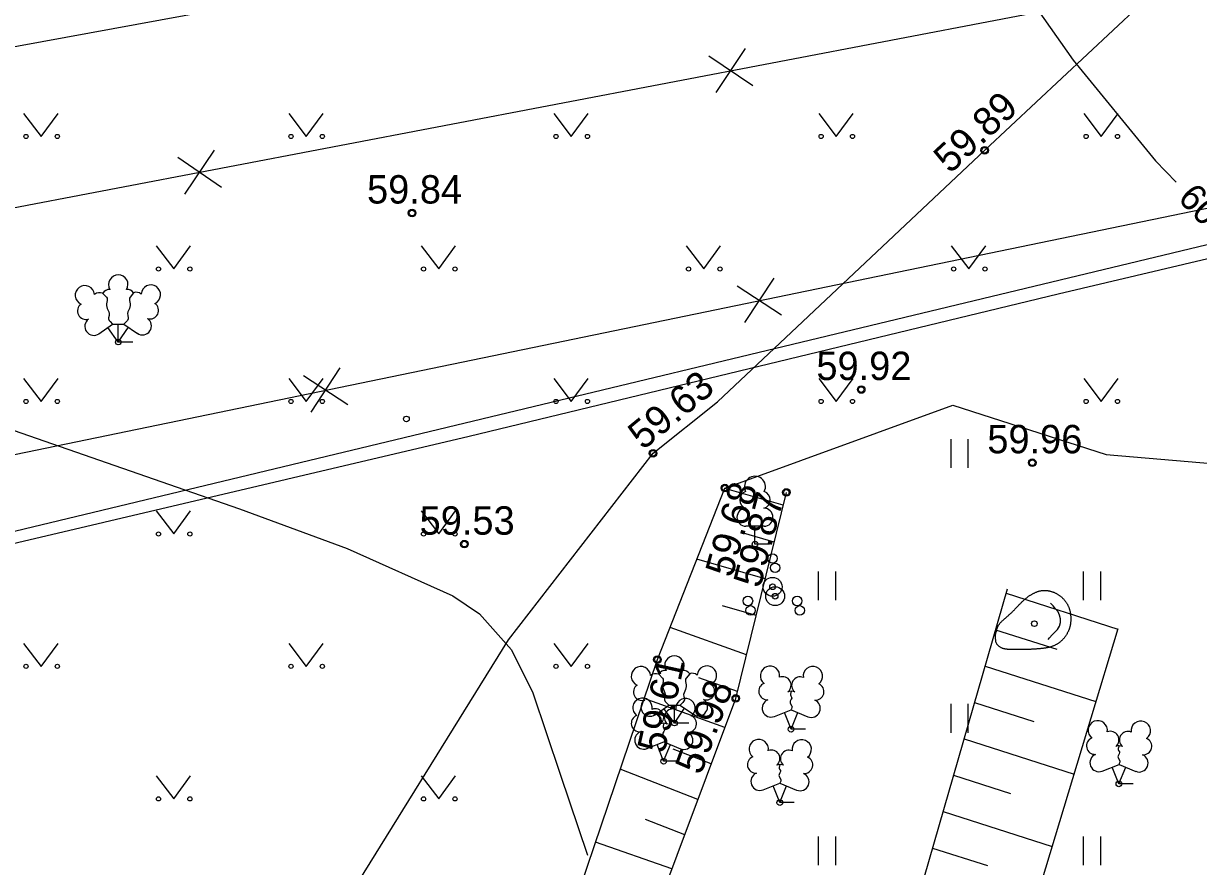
# Model space of a CAD drawing. Extents: x 634950 to 635515, y 6467879 to 6468335.
# Drawn here: x 635094.98 to 635126.01, y 6468206.2 to 6468228.47 of the extents above; entities that cross this region are included whole.
import ezdxf

# ---------------------------------------------------------------- set-up
doc = ezdxf.new("R2010")
doc.units = 0
for name, color, linetype in [('HALJASTUS', 7, 'Continuous'), ('HORISONTAAL-EH2000', 7, 'Continuous'), ('KORGUS-EH2000', 7, 'Continuous'), ('KTRASS', 7, 'Continuous'), ('MOOTMPUNKT', 7, 'Continuous'), ('MPKAABEL', 7, 'Continuous'), ('PUU', 7, 'Continuous'), ('RELJEEF', 7, 'Continuous'), ('TEE', 7, 'Continuous'), ('VTRASS', 7, 'Continuous')]:
    doc.layers.add(name, color=color, linetype=linetype)

msp = doc.modelspace()

# ---------------------------------------------------------------- linework, layer by layer
at = {"layer": 'HALJASTUS'}
for p, q in [((635094.979, 6468226.089), (635095.442, 6468225.482)), ((635095.442, 6468225.482), (635095.888, 6468226.089)), ((635101.979, 6468226.089), (635102.442, 6468225.482)), ((635102.442, 6468225.482), (635102.888, 6468226.089)), ((635108.979, 6468226.089), (635109.442, 6468225.482)), ((635109.442, 6468225.482), (635109.888, 6468226.089)), ((635115.979, 6468226.089), (635116.442, 6468225.482)), ((635116.442, 6468225.482), (635116.888, 6468226.089)), ((635122.979, 6468226.089), (635123.442, 6468225.482)), ((635123.442, 6468225.482), (635123.888, 6468226.089)), ((635098.479, 6468222.589), (635098.942, 6468221.982)), ((635098.942, 6468221.982), (635099.388, 6468222.589)), ((635105.479, 6468222.589), (635105.942, 6468221.982)), ((635105.942, 6468221.982), (635106.388, 6468222.589)), ((635112.479, 6468222.589), (635112.942, 6468221.982)), ((635112.942, 6468221.982), (635113.388, 6468222.589)), ((635119.479, 6468222.589), (635119.942, 6468221.982)), ((635119.942, 6468221.982), (635120.388, 6468222.589)), ((635094.979, 6468219.089), (635095.442, 6468218.482)), ((635095.442, 6468218.482), (635095.888, 6468219.089)), ((635101.979, 6468219.089), (635102.442, 6468218.482)), ((635102.442, 6468218.482), (635102.888, 6468219.089)), ((635108.979, 6468219.089), (635109.442, 6468218.482)), ((635109.442, 6468218.482), (635109.888, 6468219.089)), ((635115.979, 6468219.089), (635116.442, 6468218.482)), ((635116.442, 6468218.482), (635116.888, 6468219.089)), ((635122.979, 6468219.089), (635123.442, 6468218.482)), ((635123.442, 6468218.482), (635123.888, 6468219.089)), ((635119.465, 6468217.489), (635119.465, 6468216.728)), ((635119.92, 6468217.489), (635119.92, 6468216.728)), ((635098.479, 6468215.589), (635098.942, 6468214.982)), ((635098.942, 6468214.982), (635099.388, 6468215.589)), ((635105.479, 6468215.589), (635105.942, 6468214.982)), ((635105.942, 6468214.982), (635106.388, 6468215.589)), ((635115.965, 6468213.989), (635115.965, 6468213.228)), ((635116.42, 6468213.989), (635116.42, 6468213.228)), ((635122.965, 6468213.989), (635122.965, 6468213.228)), ((635123.42, 6468213.989), (635123.42, 6468213.228)), ((635094.979, 6468212.089), (635095.442, 6468211.482)), ((635095.442, 6468211.482), (635095.888, 6468212.089)), ((635101.979, 6468212.089), (635102.442, 6468211.482)), ((635102.442, 6468211.482), (635102.888, 6468212.089)), ((635108.979, 6468212.089), (635109.442, 6468211.482)), ((635109.442, 6468211.482), (635109.888, 6468212.089)), ((635119.465, 6468210.489), (635119.465, 6468209.728)), ((635119.92, 6468210.489), (635119.92, 6468209.728)), ((635098.479, 6468208.589), (635098.942, 6468207.982)), ((635098.942, 6468207.982), (635099.388, 6468208.589)), ((635105.479, 6468208.589), (635105.942, 6468207.982)), ((635105.942, 6468207.982), (635106.388, 6468208.589)), ((635115.965, 6468206.989), (635115.965, 6468206.228)), ((635116.42, 6468206.989), (635116.42, 6468206.228)), ((635122.965, 6468206.989), (635122.965, 6468206.228)), ((635123.42, 6468206.989), (635123.42, 6468206.228))]:
    msp.add_line(p, q, dxfattribs=at)
msp.add_lwpolyline([(635113.5, 6468216.192), (635119.52, 6468218.381), (635123.574, 6468217.083), (635147.389, 6468215.045), (635158.488, 6468217.533)], dxfattribs=at)
for centre in [(635095.041, 6468225.482), (635095.87, 6468225.482), (635102.041, 6468225.482), (635102.87, 6468225.482), (635109.041, 6468225.482), (635109.87, 6468225.482), (635116.041, 6468225.482), (635116.87, 6468225.482), (635123.041, 6468225.482), (635123.87, 6468225.482), (635098.541, 6468221.982), (635099.37, 6468221.982), (635105.541, 6468221.982), (635106.37, 6468221.982), (635112.541, 6468221.982), (635113.37, 6468221.982), (635119.541, 6468221.982), (635120.37, 6468221.982), (635095.041, 6468218.482), (635095.87, 6468218.482), (635102.041, 6468218.482), (635102.87, 6468218.482), (635109.041, 6468218.482), (635109.87, 6468218.482), (635116.041, 6468218.482), (635116.87, 6468218.482), (635123.041, 6468218.482), (635123.87, 6468218.482), (635098.541, 6468214.982), (635099.37, 6468214.982), (635105.541, 6468214.982), (635106.37, 6468214.982), (635095.041, 6468211.482), (635095.87, 6468211.482), (635102.041, 6468211.482), (635102.87, 6468211.482), (635109.041, 6468211.482), (635109.87, 6468211.482), (635098.541, 6468207.982), (635099.37, 6468207.982), (635105.541, 6468207.982), (635106.37, 6468207.982)]:
    msp.add_circle(centre, 0.055, dxfattribs=at)
at = {"layer": 'HORISONTAAL-EH2000'}
for points in [[(635118.87, 6468255.174), (635120.556, 6468254.028), (635122.241, 6468252.881), (635123.181, 6468252.134), (635123.834, 6468251.454), (635124.246, 6468250.898), (635124.666, 6468250.026), (635124.758, 6468249.148), (635124.417, 6468247.693), (635123.472, 6468245.479), (635122.376, 6468243.302), (635120.635, 6468240.329), (635119.772, 6468238.86), (635119.095, 6468237.366), (635118.876, 6468236.426), (635118.844, 6468235.57), (635119.094, 6468234.024), (635119.49, 6468232.85), (635120.321, 6468231.116), (635121.32, 6468229.474), (635122.694, 6468227.502), (635124.875, 6468224.836), (635125.418, 6468224.272)], [(635091.605, 6468218.796), (635096.145, 6468217.224), (635100.684, 6468215.648), (635103.525, 6468214.597), (635106.313, 6468213.343), (635107.018, 6468212.872), (635107.867, 6468211.916), (635108.426, 6468210.78), (635109.149, 6468208.636), (635109.872, 6468206.491)]]:
    msp.add_lwpolyline(points, dxfattribs=at)
at = {"layer": 'KORGUS-EH2000'}
for centre in [(635120.362, 6468225.118), (635105.238, 6468223.46), (635117.1, 6468218.797), (635111.603, 6468217.114), (635121.618, 6468216.862), (635113.5, 6468216.192), (635115.124, 6468216.077), (635106.62, 6468214.712), (635111.717, 6468211.663), (635113.788, 6468210.638)]:
    msp.add_circle(centre, 0.1, dxfattribs=at)
at = {"layer": 'KTRASS'}
for p, q in [((635088.654, 6468222.438), (635131.469, 6468230.628)), ((635113.269, 6468226.64), (635114.048, 6468227.803)), ((635113.077, 6468227.611), (635114.24, 6468226.832)), ((635099.048, 6468224.931), (635100.205, 6468224.143)), ((635099.233, 6468223.959), (635100.021, 6468225.116))]:
    msp.add_line(p, q, dxfattribs=at)
msp.add_lwpolyline([(635092.929, 6468214.62), (635131.48, 6468223.884)], dxfattribs=at)
at = {"layer": 'MOOTMPUNKT'}
for centre in [(635120.362, 6468225.118), (635105.238, 6468223.46), (635097.479, 6468220.051), (635117.1, 6468218.797), (635105.089, 6468218.019), (635111.603, 6468217.114), (635121.618, 6468216.862), (635113.5, 6468216.192), (635115.124, 6468216.077), (635106.62, 6468214.712), (635114.294, 6468214.71), (635114.759, 6468213.585), (635114.827, 6468213.337), (635121.674, 6468212.611), (635111.717, 6468211.663), (635113.788, 6468210.638), (635112.166, 6468209.986), (635115.247, 6468209.822), (635111.882, 6468208.975), (635123.905, 6468208.379), (635114.95, 6468207.884)]:
    msp.add_circle(centre, 0.075, dxfattribs=at)
at = {"layer": 'MPKAABEL'}
msp.add_lwpolyline([(635076.635, 6468169.005), (635078.045, 6468169.947), (635079.624, 6468172.523), (635082.596, 6468182.124), (635082.549, 6468184.114), (635076.93, 6468196.859), (635073.97, 6468206.11), (635072.47, 6468215.54), (635073.26, 6468218.42), (635077.58, 6468223.23), (635078.67, 6468223.93), (635084.928, 6468226.059), (635113.501, 6468231.3), (635142.373, 6468237.59), (635161.557, 6468242.093)], dxfattribs=at)
at = {"layer": 'PUU'}
for p, q in [((635096.969, 6468220.271), (635097.329, 6468220.526)), ((635097.479, 6468220.051), (635097.204, 6468220.436)), ((635097.329, 6468220.526), (635097.624, 6468220.526)), ((635097.479, 6468220.051), (635097.479, 6468220.526)), ((635097.479, 6468220.051), (635097.749, 6468220.441)), ((635097.624, 6468220.526), (635097.984, 6468220.281)), ((635097.859, 6468220.051), (635097.479, 6468220.051)), ((635114.534, 6468215.185), (635114.054, 6468215.185)), ((635114.294, 6468214.71), (635114.294, 6468215.185)), ((635114.674, 6468214.71), (635114.294, 6468214.71)), ((635111.656, 6468210.206), (635112.016, 6468210.461)), ((635112.166, 6468209.986), (635111.891, 6468210.371)), ((635112.016, 6468210.461), (635112.311, 6468210.461)), ((635112.166, 6468209.986), (635112.166, 6468210.461)), ((635112.166, 6468209.986), (635112.436, 6468210.376)), ((635112.311, 6468210.461), (635112.671, 6468210.216)), ((635114.807, 6468210.157), (635115.252, 6468210.332)), ((635115.247, 6468209.822), (635115.072, 6468210.262)), ((635115.247, 6468209.822), (635115.427, 6468210.262)), ((635115.252, 6468210.332), (635115.692, 6468210.152)), ((635112.546, 6468209.986), (635112.166, 6468209.986)), ((635115.627, 6468209.822), (635115.247, 6468209.822)), ((635111.442, 6468209.31), (635111.887, 6468209.485)), ((635111.882, 6468208.975), (635111.707, 6468209.415)), ((635111.882, 6468208.975), (635112.062, 6468209.415)), ((635111.887, 6468209.485), (635112.327, 6468209.305)), ((635112.262, 6468208.975), (635111.882, 6468208.975)), ((635123.465, 6468208.714), (635123.91, 6468208.889)), ((635123.905, 6468208.379), (635123.73, 6468208.819)), ((635123.905, 6468208.379), (635124.085, 6468208.819)), ((635123.91, 6468208.889), (635124.35, 6468208.709)), ((635114.51, 6468208.219), (635114.955, 6468208.394)), ((635114.95, 6468207.884), (635114.775, 6468208.324)), ((635114.95, 6468207.884), (635115.13, 6468208.324)), ((635114.955, 6468208.394), (635115.395, 6468208.214)), ((635124.285, 6468208.379), (635123.905, 6468208.379)), ((635115.33, 6468207.884), (635114.95, 6468207.884))]:
    msp.add_line(p, q, dxfattribs=at)
for points in [[(635097.066, 6468221.338), (635097.169, 6468221.236), (635097.184, 6468221.206), (635097.184, 6468221.151), (635097.169, 6468221.061), (635097.169, 6468221.016), (635097.189, 6468220.936), (635097.229, 6468220.846), (635097.239, 6468220.801), (635097.234, 6468220.756), (635097.219, 6468220.691), (635097.219, 6468220.661), (635097.239, 6468220.621), (635097.264, 6468220.591), (635097.329, 6468220.526)], [(635097.883, 6468221.352), (635097.789, 6468221.236), (635097.774, 6468221.206), (635097.774, 6468221.151), (635097.789, 6468221.061), (635097.794, 6468221.016), (635097.774, 6468220.936), (635097.734, 6468220.846), (635097.724, 6468220.801), (635097.729, 6468220.756), (635097.744, 6468220.691), (635097.744, 6468220.661), (635097.724, 6468220.621), (635097.699, 6468220.591), (635097.629, 6468220.526)], [(635111.753, 6468211.273), (635111.856, 6468211.171), (635111.871, 6468211.141), (635111.871, 6468211.086), (635111.856, 6468210.996), (635111.856, 6468210.951), (635111.876, 6468210.871), (635111.916, 6468210.781), (635111.926, 6468210.736), (635111.921, 6468210.691), (635111.906, 6468210.626), (635111.906, 6468210.596), (635111.926, 6468210.556), (635111.951, 6468210.526), (635112.016, 6468210.461)], [(635112.57, 6468211.287), (635112.476, 6468211.171), (635112.461, 6468211.141), (635112.461, 6468211.086), (635112.476, 6468210.996), (635112.481, 6468210.951), (635112.461, 6468210.871), (635112.421, 6468210.781), (635112.411, 6468210.736), (635112.416, 6468210.691), (635112.431, 6468210.626), (635112.431, 6468210.596), (635112.411, 6468210.556), (635112.386, 6468210.526), (635112.316, 6468210.461)], [(635115.252, 6468210.827), (635115.232, 6468210.752), (635115.232, 6468210.732), (635115.242, 6468210.702), (635115.262, 6468210.667), (635115.267, 6468210.647), (635115.252, 6468210.612), (635115.227, 6468210.562), (635115.222, 6468210.537), (635115.227, 6468210.522), (635115.237, 6468210.492), (635115.272, 6468210.432), (635115.277, 6468210.412), (635115.272, 6468210.392), (635115.257, 6468210.357), (635115.252, 6468210.332)], [(635111.887, 6468209.98), (635111.867, 6468209.905), (635111.867, 6468209.885), (635111.877, 6468209.855), (635111.897, 6468209.82), (635111.902, 6468209.8), (635111.887, 6468209.765), (635111.862, 6468209.715), (635111.857, 6468209.69), (635111.862, 6468209.675), (635111.872, 6468209.645), (635111.907, 6468209.585), (635111.912, 6468209.565), (635111.907, 6468209.545), (635111.892, 6468209.51), (635111.887, 6468209.485)], [(635123.91, 6468209.384), (635123.89, 6468209.309), (635123.89, 6468209.289), (635123.9, 6468209.259), (635123.92, 6468209.224), (635123.925, 6468209.204), (635123.91, 6468209.169), (635123.885, 6468209.119), (635123.88, 6468209.094), (635123.885, 6468209.079), (635123.895, 6468209.049), (635123.93, 6468208.989), (635123.935, 6468208.969), (635123.93, 6468208.949), (635123.915, 6468208.914), (635123.91, 6468208.889)], [(635114.955, 6468208.889), (635114.935, 6468208.814), (635114.935, 6468208.794), (635114.945, 6468208.764), (635114.965, 6468208.729), (635114.97, 6468208.709), (635114.955, 6468208.674), (635114.93, 6468208.624), (635114.925, 6468208.599), (635114.93, 6468208.584), (635114.94, 6468208.554), (635114.975, 6468208.494), (635114.98, 6468208.474), (635114.975, 6468208.454), (635114.96, 6468208.419), (635114.955, 6468208.394)]]:
    msp.add_lwpolyline(points, dxfattribs=at)
for centre, radius in [((635114.759, 6468214.335), 0.125), ((635114.827, 6468214.087), 0.125), ((635114.759, 6468213.585), 0.25), ((635114.827, 6468213.337), 0.25), ((635114.109, 6468213.21), 0.125), ((635115.409, 6468213.21), 0.125), ((635114.177, 6468212.962), 0.125), ((635115.477, 6468212.962), 0.125)]:
    msp.add_circle(centre, radius, dxfattribs=at)
for centre, radius, start, end in [((635097.479, 6468221.571), 0.256, 90.0013, 211.0159), ((635097.479, 6468221.571), 0.256, 328.9841, 89.9987), ((635096.596, 6468221.288), 0.256, 4.5218, 125.5364), ((635098.339, 6468221.304), 0.256, 55.522, 176.5367), ((635098.339, 6468221.304), 0.256, 294.5049, 55.5195), ((635096.596, 6468221.288), 0.256, 125.5389, 246.5536), ((635096.982, 6468221.155), 0.202, 65.2382, 130.7412), ((635097.242, 6468221.238), 0.202, 84.7965, 150.2995), ((635097.717, 6468221.238), 0.202, 34.3857, 95.2035), ((635097.955, 6468221.164), 0.202, 50.3173, 111.1351), ((635096.624, 6468220.871), 0.224, 125.4667, 288.5349), ((635098.319, 6468220.886), 0.224, 252.5235, 55.5918), ((635096.833, 6468220.465), 0.237, 125.5377, 305.5366), ((635098.117, 6468220.477), 0.237, 235.5219, 55.5208), ((635114.294, 6468216.23), 0.277, 332.5799, 207.4201), ((635114.124, 6468215.883), 0.233, 109.0217, 253.1415), ((635114.464, 6468215.883), 0.233, 286.8508, 70.9859), ((635114.057, 6468215.422), 0.238, 90.0016, 269.3953), ((635114.531, 6468215.422), 0.238, 270.6047, 89.9984), ((635112.166, 6468211.506), 0.256, 90.0013, 211.0159), ((635112.166, 6468211.506), 0.256, 328.9841, 89.9987), ((635111.283, 6468211.223), 0.256, 125.5389, 246.5536), ((635111.283, 6468211.223), 0.256, 4.5218, 125.5364), ((635111.669, 6468211.09), 0.202, 65.2382, 130.7412), ((635111.928, 6468211.173), 0.202, 84.7965, 150.2995), ((635112.403, 6468211.173), 0.202, 34.3857, 95.2035), ((635112.642, 6468211.099), 0.202, 50.3173, 111.1351), ((635113.026, 6468211.239), 0.256, 55.522, 176.5367), ((635113.026, 6468211.239), 0.256, 294.5049, 55.5195), ((635114.69, 6468211.236), 0.256, 111.5027, 232.5173), ((635114.69, 6468211.236), 0.256, 350.4856, 111.5002), ((635115.826, 6468211.227), 0.256, 67.6168, 188.6314), ((635115.826, 6468211.227), 0.256, 306.5997, 67.6143), ((635111.311, 6468210.806), 0.224, 125.4667, 288.5349), ((635113.006, 6468210.821), 0.224, 252.5235, 55.5918), ((635114.616, 6468210.825), 0.224, 111.4304, 274.4987), ((635115.025, 6468210.986), 0.224, 308.5041, 111.5725), ((635115.488, 6468210.981), 0.225, 67.7016, 230.5126), ((635115.893, 6468210.815), 0.224, 264.6183, 67.6866), ((635115.251, 6468210.589), 0.237, 66.7655, 111.5015), ((635111.325, 6468210.389), 0.256, 111.5027, 232.5173), ((635111.325, 6468210.389), 0.256, 350.4856, 111.5002), ((635111.52, 6468210.4), 0.237, 125.5377, 305.5366), ((635111.66, 6468210.139), 0.224, 308.5041, 111.5725), ((635112.123, 6468210.134), 0.225, 67.7016, 230.5126), ((635112.461, 6468210.38), 0.256, 67.6168, 188.6314), ((635112.461, 6468210.38), 0.256, 306.5997, 67.6143), ((635112.804, 6468210.412), 0.237, 235.5219, 55.5208), ((635114.721, 6468210.38), 0.237, 111.5014, 291.5004), ((635115.782, 6468210.372), 0.237, 247.6166, 67.6155), ((635111.251, 6468209.978), 0.224, 111.4304, 274.4987), ((635112.528, 6468209.968), 0.224, 264.6183, 67.6866), ((635123.348, 6468209.793), 0.256, 111.5027, 232.5173), ((635123.348, 6468209.793), 0.256, 350.4856, 111.5002), ((635124.484, 6468209.784), 0.256, 67.6168, 188.6314), ((635111.356, 6468209.533), 0.237, 111.5014, 291.5004), ((635111.886, 6468209.742), 0.237, 66.7655, 111.5015), ((635112.417, 6468209.525), 0.237, 247.6166, 67.6155), ((635123.683, 6468209.543), 0.224, 308.5041, 111.5725), ((635124.146, 6468209.538), 0.225, 67.7016, 230.5126), ((635124.484, 6468209.784), 0.256, 306.5997, 67.6143), ((635114.393, 6468209.298), 0.256, 111.5027, 232.5173), ((635114.393, 6468209.298), 0.256, 350.4856, 111.5002), ((635115.529, 6468209.289), 0.256, 67.6168, 188.6314), ((635115.529, 6468209.289), 0.256, 306.5997, 67.6143), ((635123.274, 6468209.382), 0.224, 111.4304, 274.4987), ((635124.551, 6468209.372), 0.224, 264.6183, 67.6866), ((635114.728, 6468209.048), 0.224, 308.5041, 111.5725), ((635115.191, 6468209.043), 0.225, 67.7016, 230.5126), ((635123.379, 6468208.937), 0.237, 111.5014, 291.5004), ((635123.909, 6468209.146), 0.237, 66.7655, 111.5015), ((635124.44, 6468208.929), 0.237, 247.6166, 67.6155), ((635114.319, 6468208.887), 0.224, 111.4304, 274.4987), ((635114.954, 6468208.651), 0.237, 66.7655, 111.5015), ((635115.596, 6468208.877), 0.224, 264.6183, 67.6866), ((635114.424, 6468208.442), 0.237, 111.5014, 291.5004), ((635115.485, 6468208.434), 0.237, 247.6166, 67.6155)]:
    msp.add_arc(centre, radius, start, end, dxfattribs=at)
at = {"layer": 'RELJEEF'}
for p, q in [((635115.041, 6468215.739), (635113.497, 6468216.184)), ((635114.802, 6468214.767), (635113.99, 6468215.001)), ((635114.563, 6468213.795), (635112.761, 6468214.315)), ((635120.925, 6468213.413), (635123.878, 6468212.469)), ((635114.325, 6468212.823), (635113.436, 6468213.079)), ((635114.071, 6468211.792), (635112.052, 6468212.514)), ((635120.648, 6468212.452), (635122.265, 6468211.935)), ((635120.371, 6468211.49), (635123.3, 6468210.554)), ((635113.832, 6468210.816), (635112.812, 6468211.18)), ((635113.501, 6468209.872), (635111.369, 6468210.634)), ((635120.094, 6468210.529), (635121.656, 6468210.03)), ((635119.816, 6468209.568), (635122.721, 6468208.639)), ((635113.139, 6468208.905), (635112.134, 6468209.299)), ((635112.789, 6468207.968), (635110.738, 6468208.771)), ((635119.539, 6468208.607), (635121.047, 6468208.125)), ((635119.262, 6468207.645), (635122.143, 6468206.724)), ((635112.438, 6468207.032), (635111.405, 6468207.436)), ((635112.101, 6468206.131), (635110.085, 6468206.842)), ((635118.985, 6468206.684), (635120.438, 6468206.22))]:
    msp.add_line(p, q, dxfattribs=at)
for points in [[(635095.973, 6468165.149), (635111.717, 6468211.663), (635113.5, 6468216.192)], [(635096.666, 6468164.892), (635113.788, 6468210.638), (635115.124, 6468216.077)], [(635108.043, 6468162.744), (635107.926, 6468168.325), (635120.96, 6468213.534)], [(635122.034, 6468212.196), (635122.077, 6468212.241), (635122.145, 6468212.314), (635122.213, 6468212.388), (635122.281, 6468212.461), (635122.337, 6468212.543), (635122.362, 6468212.64), (635122.362, 6468212.739), (635122.341, 6468212.837), (635122.299, 6468212.927), (635122.236, 6468213.005), (635122.17, 6468213.08), (635122.104, 6468213.155)], [(635108.759, 6468162.805), (635111.167, 6468170.379), (635123.883, 6468212.486)]]:
    msp.add_lwpolyline(points, dxfattribs=at)
msp.add_open_spline([(635120.649, 6468212.326), (635120.649, 6468212.326), (635120.654, 6468212.067), (635120.848, 6468211.938), (635121.097, 6468211.926), (635121.347, 6468211.925), (635121.597, 6468211.932), (635121.847, 6468211.95), (635122.094, 6468211.985), (635122.32, 6468212.088), (635122.495, 6468212.264), (635122.609, 6468212.486), (635122.644, 6468212.732), (635122.614, 6468212.98), (635122.507, 6468213.204), (635122.327, 6468213.376), (635122.101, 6468213.48), (635121.854, 6468213.499), (635121.623, 6468213.405), (635121.419, 6468213.261), (635121.245, 6468213.082), (635121.072, 6468212.901), (635120.884, 6468212.738), (635120.702, 6468212.569), (635120.649, 6468212.326)], degree=2, dxfattribs=at)
at = {"layer": 'TEE'}
msp.add_lwpolyline([(635068.269, 6468136.278), (635073.515, 6468152.831), (635077.266, 6468164.26), (635078.056, 6468166.892), (635079.082, 6468169.407), (635082.731, 6468175.065), (635091.908, 6468187.677), (635099.09, 6468197.836), (635103.113, 6468204.645), (635107.782, 6468212.186), (635111.603, 6468217.114), (635113.304, 6468218.473), (635120.362, 6468225.118), (635131.208, 6468235.278), (635142.81, 6468249.082)], dxfattribs=at)
at = {"layer": 'VTRASS'}
for p, q in [((635113.828, 6468221.537), (635114.997, 6468220.766)), ((635114.027, 6468220.568), (635114.798, 6468221.736)), ((635102.569, 6468218.199), (635103.338, 6468219.369)), ((635102.369, 6468219.168), (635103.539, 6468218.4))]:
    msp.add_line(p, q, dxfattribs=at)
for points in [[(635169.36, 6468231.43), (635161.724, 6468229.87), (635153.571, 6468228.177), (635141.851, 6468225.66), (635131.623, 6468223.518), (635122.303, 6468221.313), (635106.747, 6468217.555), (635092.267, 6468214.146), (635089.025, 6468214.701), (635085.423, 6468220.859), (635081.047, 6468226.499), (635075.364, 6468233.344), (635075.165, 6468233.468)], [(635090.464, 6468216.203), (635158.284, 6468230.218)]]:
    msp.add_lwpolyline(points, dxfattribs=at)

# ---------------------------------------------------------------- texts
at = {"layer": 'HORISONTAAL-EH2000'}
msp.add_text('60', height=0.7, rotation=313.4764, dxfattribs=at).set_placement((635125.435, 6468223.827))
at = {"layer": 'KORGUS-EH2000'}
for s, rotation, p in [('59.89', 42.8, (635119.447, 6468224.477)), ('59.63', 39.4279, (635111.337, 6468217.178)), ('59.68', 74.2355, (635113.688, 6468213.804)), ('59.87', 75.3195, (635114.434, 6468213.527)), ('59.61', 77.5179, (635111.906, 6468209.16)), ('59.98', 69.8449, (635112.865, 6468208.587))]:
    msp.add_text(s, height=0.75, rotation=rotation, dxfattribs=at).set_placement(p)
for s, p in [('59.84', (635104.049, 6468223.71)), ('59.92', (635115.917, 6468219.047)), ('59.96', (635120.431, 6468217.112)), ('59.53', (635105.437, 6468214.962))]:
    msp.add_text(s, height=0.75, dxfattribs=at).set_placement(p)

doc.saveas('drawing.dxf')
